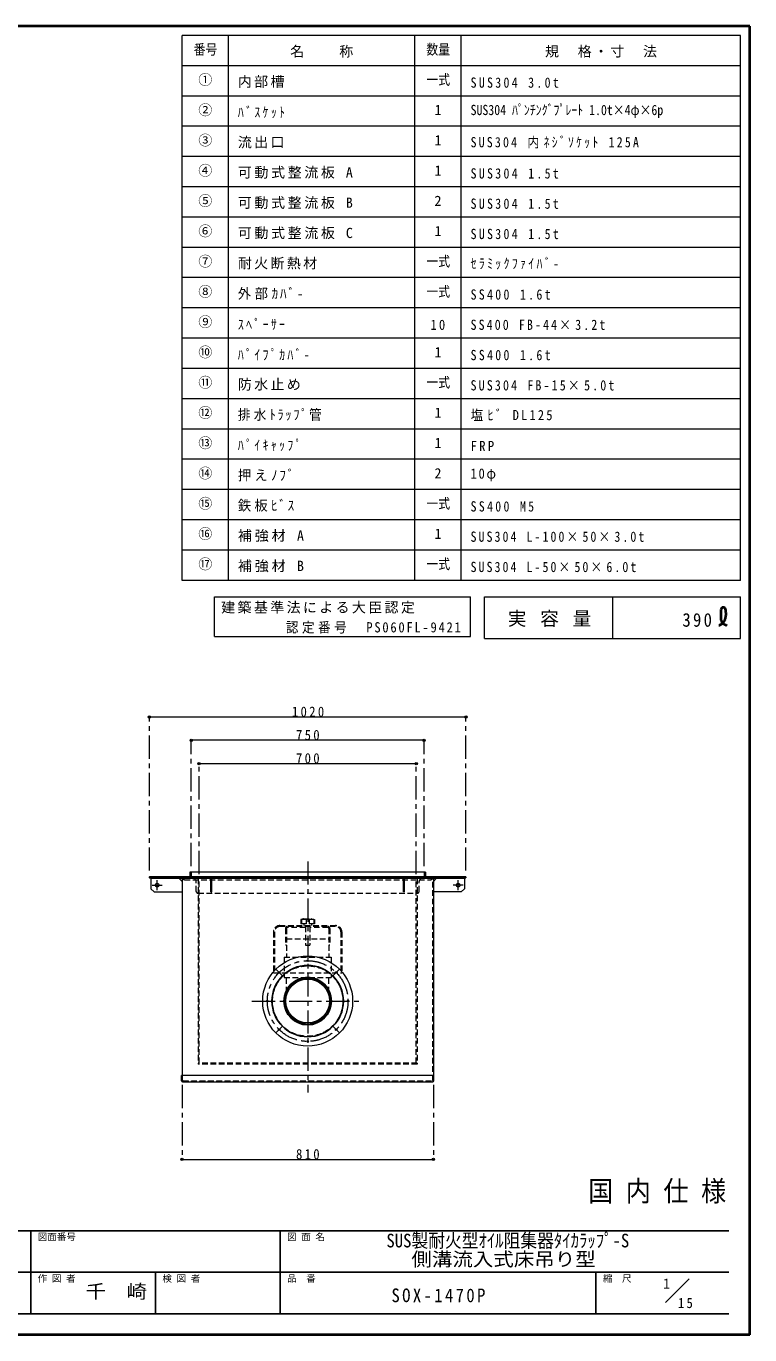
# Model space of a CAD drawing. Units: millimetres at full size, sheet at 1:15. Extents: x -3171 to 2904, y -2098 to 2117.
# Drawn here: x 572 to 2904, y -2098 to 2117 of the extents above; entities that cross this region are included whole.
import ezdxf
from ezdxf.enums import TextEntityAlignment as Align

# ---------------------------------------------------------------- set-up
doc = ezdxf.new("R2010")
doc.units = ezdxf.units.MM
doc.header["$LTSCALE"] = 15
doc.header["$PDMODE"] = 32
doc.header["$PDSIZE"] = 7.5
doc.linetypes.add('CHAIN1', pattern=[8, 5, -1, 1, -1])
doc.linetypes.add('DASHED1', pattern=[1.8, 1.2, -0.6])
doc.layers.add('0-6_補助線', color=4, linetype='Continuous', lineweight=9)
doc.styles.add('ＭＳ ゴシック', font='')
doc.styles.get('ＭＳ ゴシック').set_extended_font_data('MS Gothic')

msp = doc.modelspace()

# ---------------------------------------------------------------- linework, layer by layer
at = {"layer": '0-6_補助線', "color": 1, "lineweight": 40}
for p, q in [((2904.12, 2117.05), (-3170.88, 2117.05)), ((2904.12, -2097.95), (2904.12, 2117.05)), ((2904.12, -2097.95), (-3170.88, -2097.95))]:
    msp.add_line(p, q, dxfattribs=at)
at = {"layer": '0-6_補助線', "color": 3, "lineweight": 18}
for p, q in [((2874.12, 2087.05), (1074.12, 2087.05)), ((1074.12, 332.05), (1074.12, 2087.05)), ((1224.12, 332.05), (1224.12, 2087.05)), ((1824.12, 332.05), (1824.12, 2087.05)), ((1974.12, 332.05), (1974.12, 2087.05)), ((2874.12, 332.05), (2874.12, 2087.05)), ((2874.12, 1989.55), (1074.12, 1989.55)), ((2874.12, 1892.05), (1074.12, 1892.05)), ((2874.12, 1794.55), (1074.12, 1794.55)), ((2874.12, 1697.05), (1074.12, 1697.05)), ((2874.12, 1599.55), (1074.12, 1599.55)), ((2874.12, 1502.05), (1074.12, 1502.05)), ((2874.12, 1404.55), (1074.12, 1404.55)), ((2874.12, 1307.05), (1074.12, 1307.05)), ((2874.12, 1209.55), (1074.12, 1209.55)), ((2874.12, 1112.05), (1074.12, 1112.05)), ((2874.12, 1014.55), (1074.12, 1014.55)), ((2874.12, 917.05), (1074.12, 917.05)), ((2874.12, 819.55), (1074.12, 819.55)), ((2874.12, 722.05), (1074.12, 722.05)), ((2874.12, 624.55), (1074.12, 624.55)), ((2874.12, 527.05), (1074.12, 527.05)), ((2874.12, 429.55), (1074.12, 429.55)), ((2874.12, 332.05), (1074.12, 332.05)), ((1179.12, 279.55), (2004.12, 279.55)), ((1179.12, 150.97), (1179.12, 279.55)), ((2004.12, 150.97), (2004.12, 279.55)), ((2049.12, 279.55), (2874.12, 279.55)), ((2049.12, 144.55), (2049.12, 279.55)), ((2461.62, 279.55), (2461.62, 144.55)), ((2874.12, 144.55), (2874.12, 279.55)), ((1179.12, 150.97), (2004.12, 150.97)), ((2049.12, 144.55), (2874.12, 144.55))]:
    msp.add_line(p, q, dxfattribs=at)
at = {"layer": '0-6_補助線', "linetype": 'CHAIN1'}
for p, q in [((969.12, -602.95), (969.12, -107.95)), ((1989.12, -602.95), (1989.12, -107.95)), ((1104.12, -587.95), (1104.12, -182.95)), ((1854.12, -587.95), (1854.12, -182.95)), ((1129.12, -613.95), (1129.12, -257.95)), ((1829.12, -613.95), (1829.12, -257.95)), ((1479.12, -572.95), (1479.12, -1317.95)), ((978.12, -649.55), (1010.12, -649.55)), ((994.12, -665.55), (994.12, -633.55)), ((1980.12, -649.55), (1948.12, -649.55)), ((1964.12, -665.55), (1964.12, -633.55)), ((1397.8, -941.64), (1376.59, -920.42)), ((1560.43, -941.64), (1581.65, -920.42)), ((1299.12, -1022.95), (1659.12, -1022.95)), ((1397.8, -1104.27), (1376.59, -1125.49)), ((1560.43, -1104.27), (1581.65, -1125.49)), ((1074.12, -1293.15), (1074.12, -1532.95)), ((1884.12, -1293.15), (1884.12, -1532.95))]:
    msp.add_line(p, q, dxfattribs=at)
at = {"layer": '0-6_補助線'}
for p, q in [((969.12, -107.95), (1989.12, -107.95)), ((1854.12, -182.95), (1104.12, -182.95)), ((1129.12, -257.95), (1829.12, -257.95)), ((974.12, -627.55), (974.12, -661.55)), ((1074.12, -637.55), (1064.12, -627.55)), ((1884.12, -637.55), (1894.12, -627.55)), ((1984.12, -627.55), (1984.12, -661.55)), ((974.12, -661.55), (984.12, -671.55)), ((984.12, -671.55), (1074.12, -671.55)), ((1974.12, -671.55), (1884.12, -671.55)), ((1984.12, -661.55), (1974.12, -671.55)), ((1074.12, -1532.95), (1884.12, -1532.95))]:
    msp.add_line(p, q, dxfattribs=at)
at = {"layer": '0-6_補助線', "color": 7, "lineweight": 18}
for p, q in [((1074.12, -629.15), (1074.12, -1262.95)), ((1099.12, -607.95), (1099.12, -622.95)), ((1859.12, -607.95), (1099.12, -607.95)), ((1167.52, -671.55), (1167.52, -627.55)), ((1790.72, -671.55), (1790.72, -627.55)), ((1859.12, -607.95), (1859.12, -622.95)), ((1884.12, -629.15), (1884.12, -1262.95)), ((1984.12, -625.95), (1984.12, -627.55)), ((1885.72, -1262.95), (1072.52, -1262.95)), ((1072.52, -1279.75), (1072.52, -1262.95)), ((1885.72, -1279.75), (1885.72, -1262.95)), ((1075.72, -1282.95), (1882.52, -1282.95)), ((2632.28, -1993.72), (2708.05, -1917.95))]:
    msp.add_line(p, q, dxfattribs=at)
at = {"layer": '0-6_補助線', "linetype": 'DASHED1'}
for p, q in [((1075.72, -1278.15), (1075.72, -629.15)), ((1104.12, -607.95), (1104.12, -622.95)), ((1126.12, -628.95), (1126.12, -1225.95)), ((1129.12, -1222.95), (1129.12, -628.95)), ((1829.12, -1222.95), (1829.12, -628.95)), ((1832.12, -628.95), (1832.12, -1225.95)), ((1854.12, -607.95), (1854.12, -622.95)), ((1882.52, -1278.15), (1882.52, -629.15)), ((1074.12, -1279.75), (1074.12, -1262.95)), ((1832.12, -1222.95), (1126.12, -1222.95)), ((1832.12, -1225.95), (1126.12, -1225.95)), ((1884.12, -1279.75), (1884.12, -1262.95)), ((1075.72, -1281.35), (1882.52, -1281.35)), ((1077.32, -1279.75), (1880.92, -1279.75)), ((1094.12, -1279.75), (1094.12, -1281.35)), ((1864.12, -1279.75), (1864.12, -1281.35))]:
    msp.add_line(p, q, dxfattribs=at)
at = {"layer": '0-6_補助線', "color": 7, "linetype": 'DASHED1', "lineweight": 18}
for p, q in [((1082.12, -631.95), (1876.12, -631.95)), ((1120.12, -669.95), (1120.12, -637.95)), ((1838.12, -669.95), (1838.12, -637.95)), ((1126.12, -675.95), (1832.12, -675.95)), ((1465.42, -758.05), (1457.51, -759.78)), ((1466.28, -757.95), (1491.96, -757.95)), ((1492.81, -758.05), (1500.72, -759.78)), ((1369.12, -799.95), (1369.12, -931.95)), ((1372.12, -799.95), (1372.12, -931.95)), ((1389.12, -779.95), (1569.12, -779.95)), ((1569.12, -782.95), (1389.12, -782.95)), ((1407.62, -788.95), (1407.62, -842.95)), ((1410.62, -788.95), (1410.62, -881.95)), ((1471.62, -785.95), (1413.62, -785.95)), ((1456.72, -760.76), (1456.72, -773.95)), ((1459.72, -760.76), (1456.72, -760.76)), ((1501.51, -773.95), (1456.72, -773.95)), ((1459.72, -760.76), (1459.72, -773.95)), ((1467.12, -773.95), (1467.12, -779.95)), ((1471.62, -782.95), (1471.62, -842.95)), ((1474.28, -760.76), (1474.28, -773.95)), ((1483.96, -760.76), (1474.28, -760.76)), ((1483.96, -760.76), (1483.96, -773.95)), ((1486.62, -782.95), (1486.62, -842.95)), ((1544.62, -785.95), (1486.62, -785.95)), ((1491.12, -773.95), (1491.12, -779.95)), ((1498.52, -760.76), (1498.52, -773.95)), ((1547.62, -788.95), (1547.62, -881.95)), ((1550.62, -788.95), (1550.62, -842.95)), ((1586.12, -799.95), (1586.12, -931.95)), ((1589.12, -799.95), (1589.12, -931.95)), ((1410.62, -842.95), (1407.62, -842.95)), ((1410.62, -822.95), (1547.62, -822.95)), ((1471.62, -842.95), (1486.62, -842.95)), ((1550.62, -842.95), (1547.62, -842.95)), ((1403.12, -881.95), (1555.12, -881.95)), ((1555.12, -881.95), (1555.12, -946.95)), ((1369.12, -931.95), (1589.12, -931.95)), ((1410.62, -994.96), (1410.62, -946.95)), ((1547.62, -994.96), (1547.62, -946.95))]:
    msp.add_line(p, q, dxfattribs=at)
at = {"layer": '0-6_補助線', "color": 5, "lineweight": 25}
msp.add_line((1989.12, -622.95), (1989.12, -625.95), dxfattribs=at)
at = {"layer": '0-6_補助線', "color": 6, "lineweight": 25}
for p, q in [((-3103.38, -1762.6), (2836.62, -1762.6)), ((586.62, -1762.6), (586.62, -2030.45)), ((1390.19, -2030.45), (1390.19, -1762.6)), ((2836.62, -1896.53), (-216.95, -1896.53)), ((988.4, -2030.45), (988.4, -1896.53)), ((2408.05, -2030.45), (2408.05, -1896.53)), ((2836.62, -2030.45), (-3103.38, -2030.45))]:
    msp.add_line(p, q, dxfattribs=at)
at = {"layer": '0-6_補助線', "color": 1, "lineweight": 40}
for points in [[(2804.72, 187.53), (2805.94, 187.96), (2808.02, 188.73), (2810.05, 189.55), (2812.01, 190.46), (2813.87, 191.48), (2815.61, 192.67), (2816.54, 193.44), (2817.32, 194.18), (2818.55, 195.56), (2819.68, 197.06), (2820.7, 198.67), (2821.64, 200.35), (2822.51, 202.09), (2822.99, 203.11), (2823.46, 204.16), (2824.22, 205.99), (2824.92, 207.82), (2825.54, 209.66), (2826.08, 211.5), (2826.53, 213.34), (2826.75, 214.4), (2826.96, 215.59), (2827.21, 217.66), (2827.36, 219.75), (2827.43, 221.89), (2827.41, 224.11), (2827.35, 226.43), (2827.29, 227.83), (2827.19, 229.75), (2826.91, 233.15), (2826.4, 236.46), (2825.53, 239.49), (2824.19, 242.01), (2822.27, 243.84), (2820.84, 244.49), (2820.31, 244.63), (2819.35, 244.78), (2818.35, 244.82), (2817.34, 244.73)], [(2817.34, 244.73), (2816.36, 244.53), (2815.43, 244.2), (2814.93, 243.95), (2814.19, 243.46), (2813.11, 242.38), (2812.25, 241.07), (2811.59, 239.58), (2811.11, 237.97), (2810.77, 236.32), (2810.63, 235.35), (2810.5, 234.08), (2810.39, 231.93), (2810.39, 229.83), (2810.46, 227.77), (2810.55, 225.71), (2810.62, 223.66), (2810.63, 222.46), (2810.59, 220.64), (2810.43, 217.46), (2810.23, 214.27), (2810.14, 211.08), (2810.25, 207.93), (2810.71, 204.85), (2811.17, 203.11), (2811.46, 202.28), (2812.04, 200.87), (2812.74, 199.5), (2813.54, 198.18), (2814.43, 196.92), (2815.4, 195.72), (2816, 195.05), (2816.46, 194.58), (2817.27, 193.8), (2818.12, 193.07), (2818.99, 192.37), (2819.9, 191.71), (2820.83, 191.09), (2821.38, 190.75), (2822.1, 190.33)], [(2822.1, 190.33), (2823.37, 189.65), (2824.67, 189.02), (2825.98, 188.43), (2827.32, 187.86), (2828.66, 187.31), (2829.44, 186.99)]]:
    msp.add_lwpolyline(points, dxfattribs=at)
at = {"layer": '0-6_補助線', "color": 5, "lineweight": 25}
msp.add_lwpolyline([(1989.12, -622.95), (969.12, -622.95), (969.12, -625.95), (1989.12, -625.95)], dxfattribs=at)
at = {"layer": '0-6_補助線', "color": 7, "lineweight": 18}
for points in [[(974.12, -625.95), (974.12, -627.55), (1984.12, -627.55)], [(1167.52, -671.55), (1170.72, -671.55), (1170.72, -627.55)], [(1790.72, -671.55), (1787.52, -671.55), (1787.52, -627.55)]]:
    msp.add_lwpolyline(points, dxfattribs=at)
at = {"layer": '0-6_補助線', "color": 7, "linetype": 'DASHED1', "lineweight": 18}
for points in [[(1498.52, -760.76), (1501.51, -760.76), (1501.51, -773.95)], [(1403.12, -881.95), (1403.12, -946.95), (1555.12, -946.95)]]:
    msp.add_lwpolyline(points, dxfattribs=at)
at = {"layer": '0-6_補助線'}
for centre, radius in [((994.12, -649.55), 6), ((1964.12, -649.55), 6), ((1479.12, -1022.95), 74), ((1479.12, -1022.95), 70.5)]:
    msp.add_circle(centre, radius, dxfattribs=at)
at = {"layer": '0-6_補助線', "color": 7, "lineweight": 18}
for centre, radius in [((1479.12, -1022.95), 145), ((1479.12, -892.95), 2.5), ((1387.19, -931.03), 2.5), ((1571.04, -931.03), 2.5), ((1349.12, -1022.95), 2.5), ((1609.12, -1022.95), 2.5), ((1387.19, -1114.88), 2.5), ((1571.04, -1114.88), 2.5), ((1479.12, -1152.95), 2.5)]:
    msp.add_circle(centre, radius, dxfattribs=at)
at = {"layer": '0-6_補助線', "linetype": 'CHAIN1'}
msp.add_circle((1479.12, -1022.95), 130, dxfattribs=at)
at = {"layer": '0-6_補助線', "color": 5, "lineweight": 25}
for radius in [115, 76.5]:
    msp.add_circle((1479.12, -1022.95), radius, dxfattribs=at)
at = {"layer": '0-6_補助線', "color": 7, "linetype": 'DASHED1', "lineweight": 18}
msp.add_circle((1479.12, -1022.95), 113.4, dxfattribs=at)
at = {"layer": '0-6_補助線', "linetype": 'DASHED1'}
for centre, radius, start, end in [((1072.52, -629.15), 3.2, 0, 90), ((1123.12, -628.95), 6, 0, 90), ((1123.12, -628.95), 3, 0, 90), ((1835.12, -628.95), 6, 90, 180), ((1835.12, -628.95), 3, 90, 180), ((1885.72, -629.15), 3.2, 90, 180), ((1077.32, -1278.15), 3.2, 180, 270), ((1075.72, -1279.75), 1.6, 180, 270), ((1077.32, -1278.15), 1.6, 180, 270), ((1880.92, -1278.15), 1.6, 270, 0), ((1880.92, -1278.15), 3.2, 270, 0), ((1882.52, -1279.75), 1.6, 270, 0)]:
    msp.add_arc(centre, radius, start, end, dxfattribs=at)
at = {"layer": '0-6_補助線', "color": 7, "lineweight": 18}
for centre, radius, start, end in [((1072.52, -629.15), 1.6, 0, 90), ((1885.72, -629.15), 1.6, 90, 180), ((1075.72, -1279.75), 3.2, 180, 270), ((1882.52, -1279.75), 3.2, 270, 0)]:
    msp.add_arc(centre, radius, start, end, dxfattribs=at)
at = {"layer": '0-6_補助線', "color": 7, "linetype": 'DASHED1', "lineweight": 18}
for centre, radius, start, end in [((1082.12, -625.95), 6, 180, 270), ((1114.12, -637.95), 6, 0, 90), ((1844.12, -637.95), 6, 90, 180), ((1876.12, -625.95), 6, 270, 0), ((1126.12, -669.95), 6, 180, 270), ((1832.12, -669.95), 6, 270, 0), ((1466.28, -761.95), 4, 90, 102.36697), ((1491.96, -761.95), 4, 77.63303, 90), ((1389.12, -799.95), 20, 90, 180), ((1389.12, -799.95), 17, 90, 180), ((1413.62, -788.95), 6, 90, 180), ((1413.62, -788.95), 3, 90, 180), ((1457.72, -760.76), 1, 102.36697, 180), ((1467, -793.31), 33.35, 77.38992, 102.61008), ((1491.24, -793.31), 33.35, 77.38992, 102.61008), ((1500.51, -760.76), 1, 0, 77.63303), ((1544.62, -788.95), 6, 0, 90), ((1544.62, -788.95), 3, 0, 90), ((1569.12, -799.95), 20, 0, 90), ((1569.12, -799.95), 17, 0, 90)]:
    msp.add_arc(centre, radius, start, end, dxfattribs=at)
at = {"layer": '0-6_補助線'}
for p in [(969.12, -107.95), (1989.12, -107.95), (1104.12, -182.95), (1854.12, -182.95), (1129.12, -257.95), (1829.12, -257.95), (1074.12, -1532.95), (1884.12, -1532.95)]:
    msp.add_point(p, dxfattribs=at)

# ---------------------------------------------------------------- texts
at = {"layer": '0-6_補助線', "color": 7, "style": 'ＭＳ ゴシック'}
for s, height, width, p in [('番号', 32.99, 0.85, (1111.62, 2015.8)), ('数量', 32.99, 0.85, (1861.62, 2015.8)), ('一式', 32.99, 0.85, (1861.62, 1918.3)), ('SUS304 ﾊﾟﾝﾁﾝｸﾞﾌﾟﾚｰﾄ 1.0t×4φ×6p', 32.99, 0.85, (2004.12, 1820.8)), ('一式', 32.99, 0.85, (1861.62, 1333.3)), ('一式', 32.99, 0.85, (1861.62, 1235.8)), ('一式', 32.99, 0.85, (1861.62, 943.3)), ('一式', 32.99, 0.85, (1861.62, 553.3)), ('一式', 32.99, 0.85, (1861.62, 358.3)), ('国 内 仕 様', 65.98, 0.9, (2382.87, -1687.6)), ('SUS製耐火型ｵｲﾙ阻集器ﾀｲｶﾗｯﾌﾟ-S', 43.99, 0.9, (1732.78, -1829.56)), ('側溝流入式床吊り型', 43.99, 1.1, (1813.4, -1889.56)), ('千\u3000崎', 43.99, 1.1, (763.4, -1993.49))]:
    msp.add_text(s, height=height, dxfattribs=dict(at, width=width)).set_placement(p, align=Align.BOTTOM_LEFT)
for s, height, p in [('①', 32.99, (1126.62, 1918.3)), ('②', 32.99, (1126.62, 1820.8)), ('1', 32.99, (1887.87, 1820.8)), ('③', 32.99, (1126.62, 1723.3)), ('1', 32.99, (1887.87, 1723.3)), ('④', 32.99, (1126.62, 1625.8)), ('1', 32.99, (1887.87, 1625.8)), ('⑤', 32.99, (1126.62, 1528.3)), ('2', 32.99, (1887.87, 1528.3)), ('⑥', 32.99, (1126.62, 1430.8)), ('1', 32.99, (1887.87, 1430.8)), ('⑦', 32.99, (1126.62, 1333.3)), ('⑧', 32.99, (1126.62, 1235.8)), ('⑨', 32.99, (1126.62, 1138.3)), ('⑩', 32.99, (1126.62, 1040.8)), ('1', 32.99, (1887.87, 1040.8)), ('⑪', 32.99, (1126.62, 943.3)), ('⑫', 32.99, (1126.62, 845.8)), ('1', 32.99, (1887.87, 845.8)), ('⑬', 32.99, (1126.62, 748.3)), ('1', 32.99, (1887.87, 748.3)), ('⑭', 32.99, (1126.62, 650.8)), ('2', 32.99, (1887.87, 650.8)), ('⑮', 32.99, (1126.62, 553.3)), ('⑯', 32.99, (1126.62, 455.8)), ('1', 32.99, (1887.87, 455.8)), ('⑰', 32.99, (1126.62, 358.3)), ('図面番号', 21.99, (609.12, -1800.1)), ('図 面 名', 21.99, (1412.69, -1800.1)), ('作 図 者', 21.99, (609.12, -1934.03)), ('検 図 者', 21.99, (1010.9, -1934.03)), ('品\u3000番', 21.99, (1412.69, -1934.03)), ('縮\u3000尺', 21.99, (2430.55, -1934.03)), ('1', 32.99, (2624.66, -1959.24))]:
    msp.add_text(s, height=height, dxfattribs=at).set_placement(p, align=Align.BOTTOM_LEFT)
at = {"layer": '0-6_補助線', "color": 7, "attachment_point": 7, "style": 'ＭＳ ゴシック'}
for s, insert, char_height in [('\\T1.17;名\u3000\u3000称', (1422.87, 2015.8), 32.99), ('\\T1.17;規\u3000格・寸\u3000法', (2244.12, 2015.8), 32.99), ('\\T1.17;内部槽', (1254.12, 1918.3), 32.99), ('\\T1.39;\\W0.85;SUS304\\~3.0t', (2004.12, 1918.3), 32.99), ('\\T1.39;\\W0.85;ﾊﾞｽｹｯﾄ', (1254.12, 1820.8), 32.99), ('\\T1.17;流出口', (1254.12, 1723.3), 32.99), ('\\T1.37;\\W0.85;SUS304\\~内ﾈｼﾞｿｹｯﾄ\\~125A', (2004.12, 1723.3), 32.99), ('\\T1.19;可動式整流板\\~A', (1254.12, 1625.8), 32.99), ('\\T1.39;\\W0.85;SUS304\\~1.5t', (2004.12, 1625.8), 32.99), ('\\T1.19;可動式整流板\\~B', (1254.12, 1528.3), 32.99), ('\\T1.39;\\W0.85;SUS304\\~1.5t', (2004.12, 1528.3), 32.99), ('\\T1.19;可動式整流板\\~C', (1254.12, 1430.8), 32.99), ('\\T1.39;\\W0.85;SUS304\\~1.5t', (2004.12, 1430.8), 32.99), ('\\T1.17;耐火断熱材', (1254.12, 1333.3), 32.99), ('\\T1.39;\\W0.85;ｾﾗﾐｯｸﾌｧｲﾊﾞ-', (2004.12, 1333.3), 32.99), ('\\T1.27;\\W0.95;外部ｶﾊﾞ-', (1254.12, 1235.8), 32.99), ('\\T1.39;\\W0.85;SS400\\~1.6t', (2004.12, 1235.8), 32.99), ('\\T1.39;\\W0.85;ｽﾍﾟｰｻｰ', (1254.12, 1138.3), 32.99), ('\\T1.36;\\W0.9;10', (1874.74, 1138.3), 32.99), ('\\T1.36;\\W0.85;SS400\\~FB-44×3.2t', (2004.12, 1138.3), 32.99), ('\\T1.39;\\W0.85;ﾊﾟｲﾌﾟｶﾊﾞ-', (1254.12, 1040.8), 32.99), ('\\T1.39;\\W0.85;SS400\\~1.6t', (2004.12, 1040.8), 32.99), ('\\T1.17;防水止め', (1254.12, 943.3), 32.99), ('\\T1.37;\\W0.85;SUS304\\~FB-15×5.0t', (2004.12, 943.3), 32.99), ('\\T1.26;\\W0.9;排水ﾄﾗｯﾌﾟ管', (1254.12, 845.8), 32.99), ('\\T1.34;\\W0.9;塩ﾋﾞ\\~DL125', (2004.12, 845.8), 32.99), ('\\T1.39;\\W0.85;ﾊﾟｲｷｬｯﾌﾟ', (1254.12, 748.3), 32.99), ('\\T1.38;\\W0.9;FRP', (2004.12, 748.3), 32.99), ('\\T1.25;\\W0.95;押えﾉﾌﾞ', (1254.12, 650.8), 32.99), ('\\T1.27;\\W0.9;10φ', (2004.12, 650.8), 32.99), ('\\T1.25;\\W0.95;鉄板ﾋﾞｽ', (1254.12, 553.3), 32.99), ('\\T1.39;\\W0.85;SS400\\~M5', (2004.12, 553.3), 32.99), ('\\T1.21;補強材\\~A', (1254.12, 455.8), 32.99), ('\\T1.35;\\W0.85;SUS304\\~L-100×50×3.0t', (2004.12, 455.8), 32.99), ('\\T1.21;補強材\\~B', (1254.12, 358.3), 32.99), ('\\T1.35;\\W0.85;SUS304\\~L-50×50×6.0t', (2004.12, 358.3), 32.99), ('\\T1.17;建築基準法による大臣認定', (1200.55, 224.9), 32.99), ('\\T1.16;実\\~容\\~量', (2124.12, 182.05), 43.99), ('\\T1.27;\\W0.9;390', (2686.62, 182.05), 43.99), ('\\T1.28;\\W0.9;認定番号\u3000PS060FL-9421', (1408.94, 160.62), 32.99), ('\\T1.38;\\W0.9;1020', (1428.49, -107.95), 32.99), ('\\T1.38;\\W0.9;750', (1441.62, -182.95), 32.99), ('\\T1.38;\\W0.9;700', (1441.62, -257.95), 32.99), ('\\T1.38;\\W0.9;810', (1441.62, -1532.95), 32.99), ('\\T1.28;\\W0.9;SOX-1470P', (1749.12, -1993.49), 43.99), ('\\T1.36;\\W0.9;15', (2672.62, -2012.31), 32.99)]:
    msp.add_mtext(s, dxfattribs=dict(at, insert=insert, char_height=char_height))

doc.saveas('drawing.dxf')
